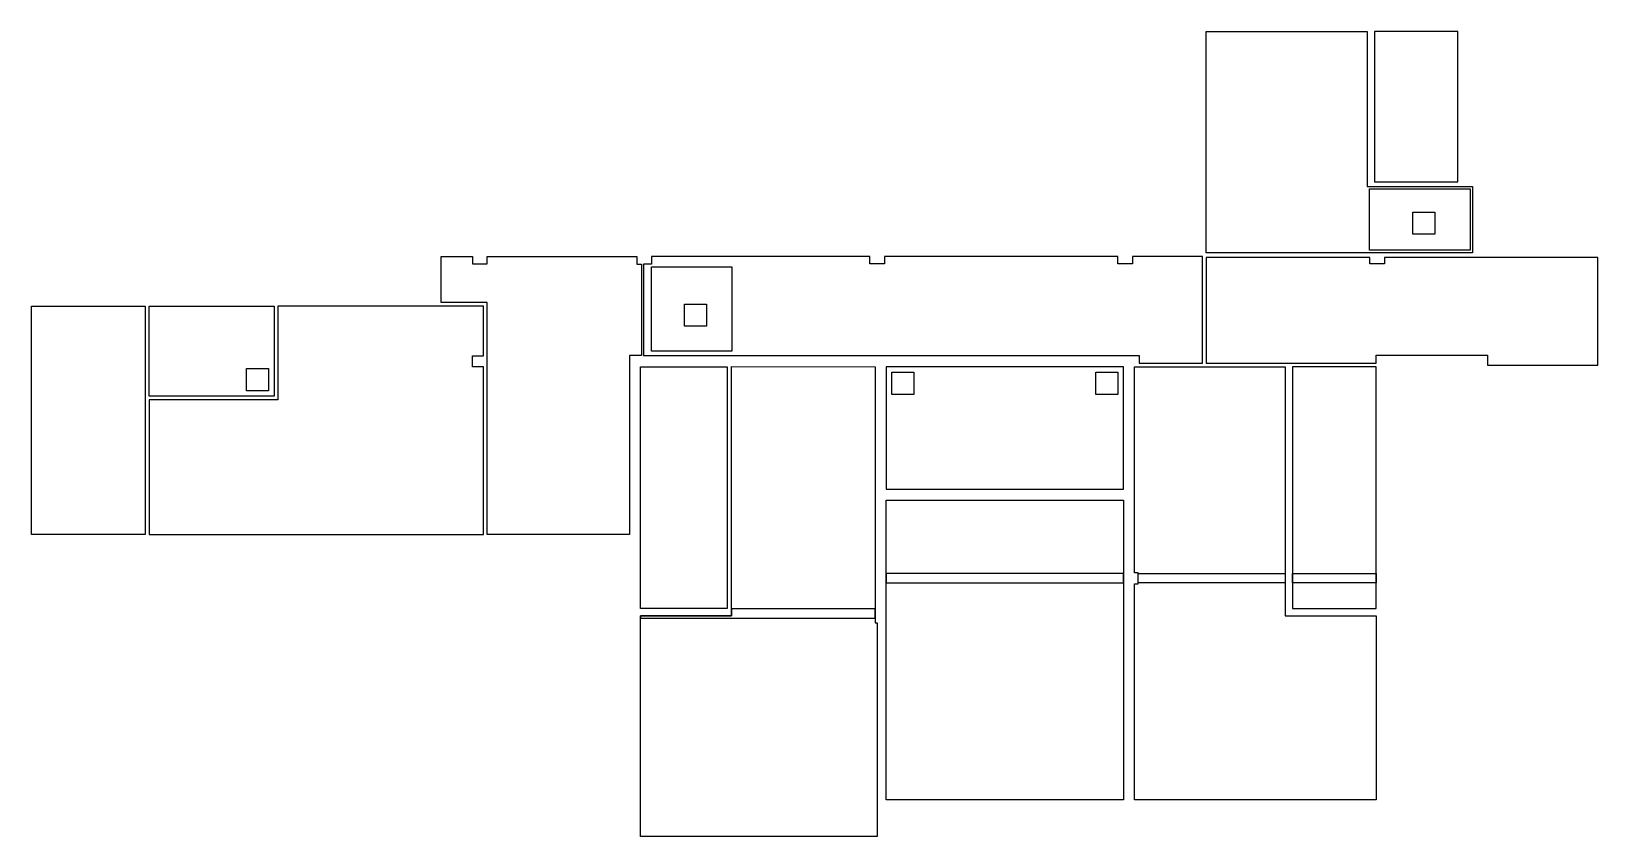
# Model space of a CAD drawing. Header units: metres. Extents: x 2590.5 to 2633.1, y 1616.6 to 1638.5.
import ezdxf

# ---------------------------------------------------------------- set-up
doc = ezdxf.new("R2010")
doc.units = ezdxf.units.M
doc.layers.add('AREE LEONARDO', color=5, linetype='Continuous')

msp = doc.modelspace()

# ---------------------------------------------------------------- linework, layer by layer
at = {"layer": 'AREE LEONARDO', "color": 5}
for points in [[(2622.491, 1638.467), (2626.87, 1638.467), (2626.87, 1634.247), (2629.739, 1634.247), (2629.739, 1632.447), (2622.491, 1632.447)], [(2606.809, 1624.788), (2602.941, 1624.788), (2602.941, 1631.091), (2601.691, 1631.091), (2601.691, 1632.347), (2602.541, 1632.347), (2602.541, 1632.147), (2602.941, 1632.147), (2602.941, 1632.347), (2607.009, 1632.347), (2607.009, 1632.135), (2607.131, 1632.135), (2607.131, 1629.658), (2606.809, 1629.658)], [(2607.191, 1632.135), (2607.191, 1629.658), (2620.666, 1629.658), (2620.666, 1629.447), (2622.391, 1629.447), (2622.391, 1632.347), (2620.491, 1632.347), (2620.491, 1632.147), (2620.091, 1632.147), (2620.091, 1632.347), (2613.741, 1632.347), (2613.741, 1632.147), (2613.341, 1632.147), (2613.341, 1632.347), (2607.409, 1632.347), (2607.409, 1632.135)], [(2633.14, 1632.322), (2627.341, 1632.322), (2627.341, 1632.147), (2626.941, 1632.147), (2626.941, 1632.322), (2622.491, 1632.322), (2622.491, 1629.447), (2627.116, 1629.447), (2627.117, 1629.663), (2630.14, 1629.663), (2630.14, 1629.388), (2633.14, 1629.388)], [(2590.541, 1630.991), (2593.641, 1630.991), (2593.641, 1624.788), (2590.541, 1624.788)], [(2593.741, 1628.447), (2593.741, 1624.788), (2602.841, 1624.788), (2602.841, 1629.347), (2602.541, 1629.347), (2602.541, 1629.647), (2602.841, 1629.647), (2602.841, 1630.991), (2597.241, 1630.991), (2597.241, 1628.447)], [(2609.586, 1622.572), (2609.586, 1629.358), (2613.491, 1629.347), (2613.49, 1622.382), (2613.54, 1622.382), (2613.541, 1616.572), (2607.109, 1616.572), (2607.109, 1622.572)], [(2620.241, 1629.347), (2613.791, 1629.347), (2613.791, 1626.022), (2620.241, 1626.022)], [(2620.541, 1629.347), (2624.639, 1629.347), (2624.639, 1622.572), (2627.117, 1622.572), (2627.117, 1617.572), (2620.541, 1617.572), (2620.541, 1623.446), (2620.644, 1623.446), (2620.644, 1623.748), (2620.541, 1623.748)], [(2613.791, 1625.722), (2620.241, 1625.722), (2620.241, 1617.572), (2613.791, 1617.572)]]:
    msp.add_lwpolyline(points, close=True, dxfattribs=at)
at = {"layer": 'AREE LEONARDO', "color": 3}
for points in [[(2629.339, 1638.467), (2627.07, 1638.467), (2627.07, 1634.372), (2629.339, 1634.372)], [(2597.141, 1628.547), (2593.741, 1628.547), (2593.741, 1630.991), (2597.141, 1630.991)], [(2607.109, 1629.346), (2609.461, 1629.346), (2609.461, 1622.772), (2607.109, 1622.772)], [(2624.839, 1622.772), (2627.117, 1622.772), (2627.117, 1629.347), (2624.839, 1629.347)]]:
    msp.add_lwpolyline(points, close=True, dxfattribs=at)
at = {"layer": 'AREE LEONARDO', "color": 2}
for points in [[(2626.933, 1634.185), (2629.674, 1634.185), (2629.674, 1632.519), (2626.933, 1632.519)], [(2607.409, 1632.069), (2609.594, 1632.069), (2609.594, 1629.768), (2607.409, 1629.768)], [(2613.79, 1623.477), (2620.241, 1623.477), (2620.241, 1623.727), (2613.79, 1623.727)], [(2620.644, 1623.727), (2624.639, 1623.727), (2624.639, 1623.477), (2620.644, 1623.477)], [(2624.839, 1623.727), (2627.117, 1623.727), (2627.117, 1623.477), (2624.839, 1623.477)], [(2607.109, 1622.514), (2613.49, 1622.514), (2613.49, 1622.764), (2609.586, 1622.764), (2609.586, 1622.572), (2607.109, 1622.572)]]:
    msp.add_lwpolyline(points, close=True, dxfattribs=at)
at = {"layer": 'AREE LEONARDO', "color": 1}
for points in [[(2628.11, 1633.549), (2628.71, 1633.549), (2628.71, 1632.949), (2628.11, 1632.949)], [(2608.307, 1631.048), (2608.907, 1631.048), (2608.907, 1630.448), (2608.307, 1630.448)], [(2596.391, 1629.297), (2596.991, 1629.297), (2596.991, 1628.697), (2596.391, 1628.697)], [(2613.941, 1629.197), (2614.541, 1629.197), (2614.541, 1628.597), (2613.941, 1628.597)], [(2619.491, 1629.197), (2620.091, 1629.197), (2620.091, 1628.597), (2619.491, 1628.597)]]:
    msp.add_lwpolyline(points, close=True, dxfattribs=at)

doc.saveas('drawing.dxf')
